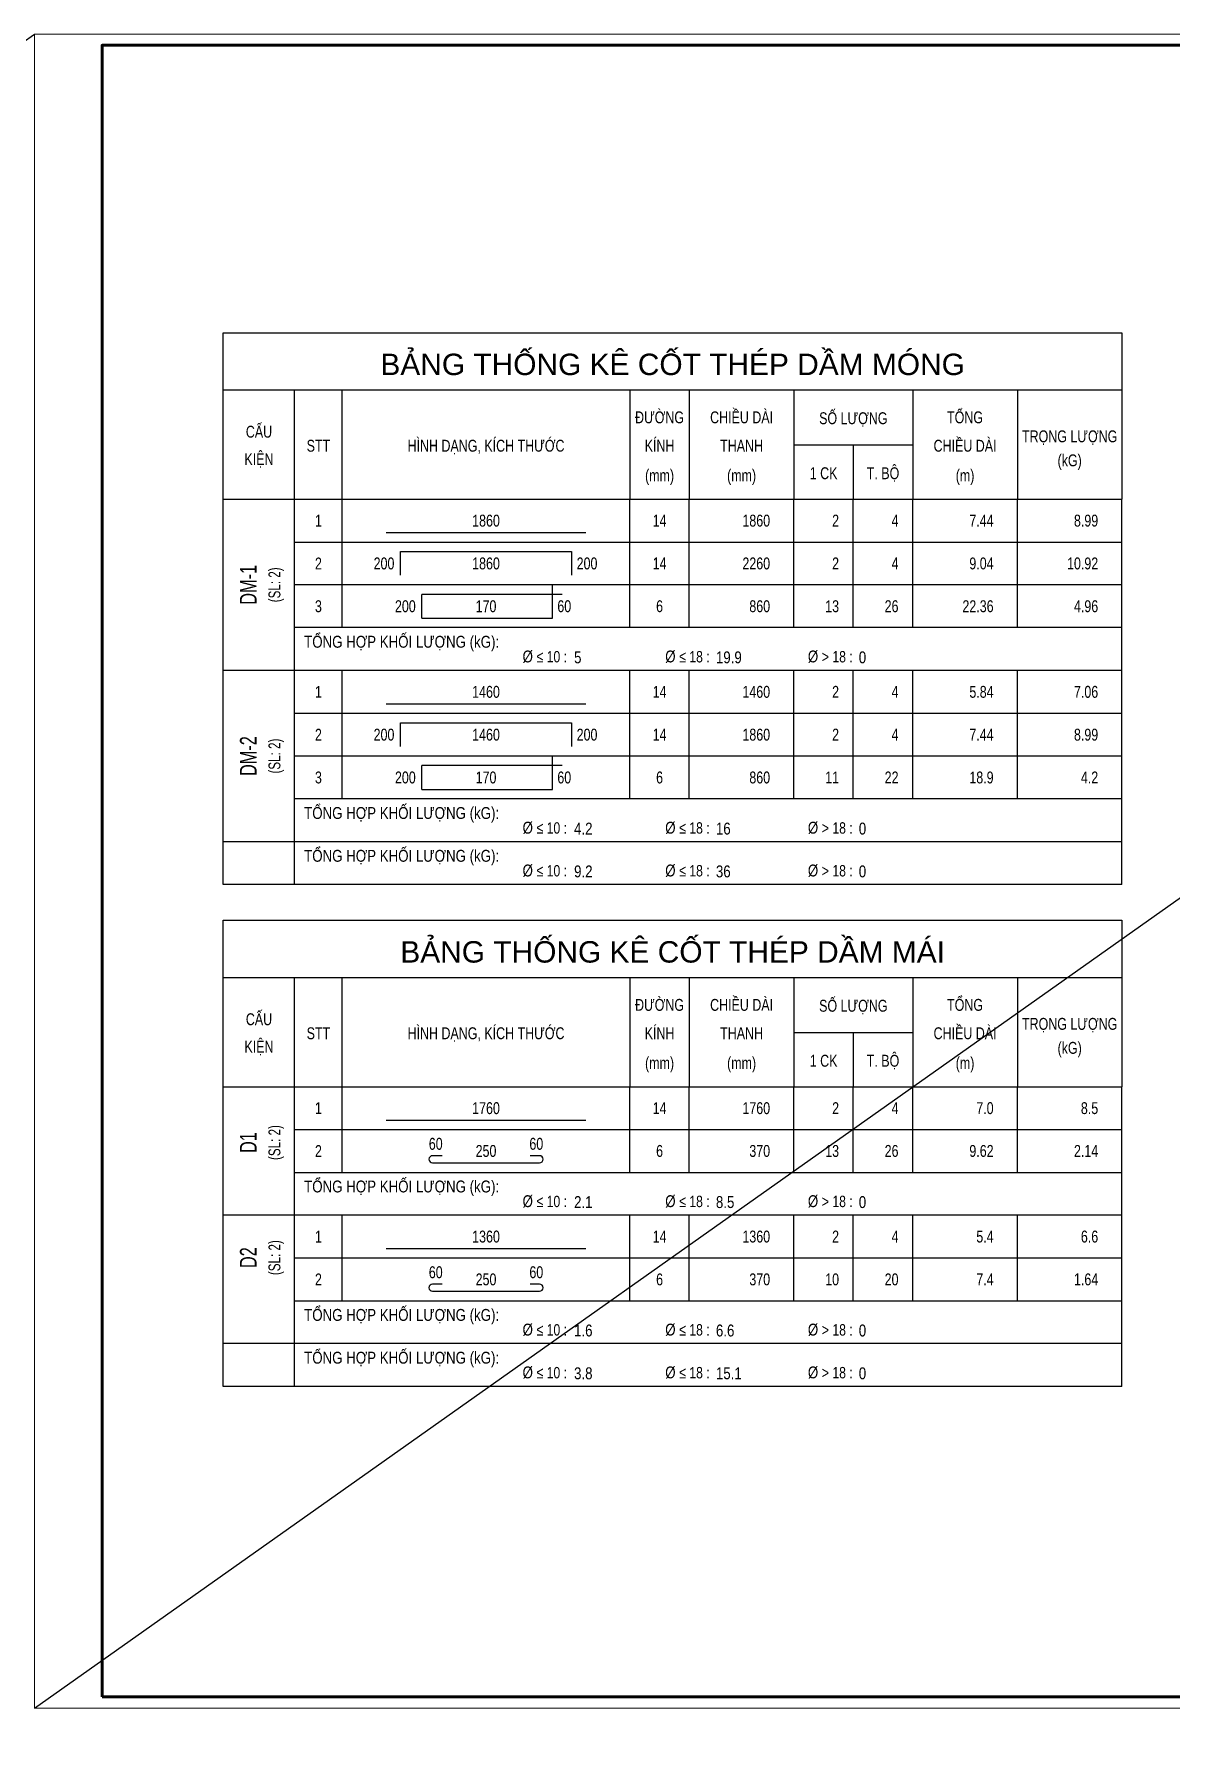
# Model space of a CAD drawing. Header units: millimetres. Extents: x -295047 to 304185, y -728047 to -308748.
# Drawn here: x 283181 to 293279, y -336761 to -321674 of the extents above; entities that cross this region are included whole.
import ezdxf
from ezdxf.enums import TextEntityAlignment as Align

# ---------------------------------------------------------------- set-up
doc = ezdxf.new("R2010")
doc.units = ezdxf.units.MM
doc.header["$MEASUREMENT"] = 0
doc.layers.get('Defpoints').update_dxf_attribs({"color": 1})
for name, color, linetype in [('KCS_BORDER', 3, 'Continuous'), ('KCS_STEEL', 4, 'Continuous'), ('KCS_TEXT_SLCK', 3, 'Continuous'), ('KCS_TEXT_TCK', 4, 'Continuous'), ('KCS_TEXT_TK', 2, 'Continuous'), ('KCS_THONGKE', 2, 'Continuous'), ('KCS_THONGKE_THIN', 5, 'Continuous')]:
    doc.layers.add(name, color=color, linetype=linetype)
doc.layers.add('KCS_Plotter', color=11, linetype='Continuous', plot=False)
for name, color, linetype, lineweight in [('Khungten_LCDI', 7, 'Continuous', 5), ('LC Net thay', 7, 'Continuous', 25), ('LC Text1', 3, 'Continuous', 20)]:
    doc.layers.add(name, color=color, linetype=linetype, lineweight=lineweight)
doc.styles.add('KCS_BIGTEXT', font='arial.ttf', dxfattribs={"width": 0.75})
doc.styles.add('KCS_SMTEXT', font='arial.ttf', dxfattribs={"width": 0.7})
doc.styles.add('Khungten', font='VHAVAN.TTF', dxfattribs={"width": 0.9, "height": 5000})
doc.styles.add('Title', font='VHBLACK.TTF', dxfattribs={"width": 0.8})

# ---------------------------------------------------------------- blocks, each defined once
blk = doc.blocks.new('TK_2')
at = {"layer": 'KCS_STEEL'}
blk.add_line((19.25, 2), (61.25, 2), dxfattribs=at)
at = {"layer": 'KCS_THONGKE'}
for p, q in [((-15, 0), (-15, 9)), ((0, 0), (0, 9)), ((10, 0), (10, 9)), ((70.5, 0), (70.5, 9)), ((83, 0), (83, 9)), ((105, 0), (105, 9)), ((117.5, 0), (117.5, 9)), ((130, 0), (130, 9)), ((152, 0), (152, 9)), ((174, 0), (174, 9))]:
    blk.add_line(p, q, dxfattribs=at)
at = {"layer": 'KCS_THONGKE_THIN'}
blk.add_line((0, 0), (174, 0), dxfattribs=at)
at = {"layer": 'KCS_THONGKE', "style": 'KCS_SMTEXT', "width": 0.75}
for tag, p in [('SH', (5, 4.5)), ('L2', (40.25, 4.5)), ('DK', (76.75, 4.5))]:
    blk.add_attdef(tag, text='', height=2.5, dxfattribs=at).set_placement(p, align=Align.MIDDLE)
for tag, p in [('DAI', (100, 4.5)), ('SL1', (114.5, 4.5)), ('SLA', (127, 4.5)), ('DT', (147, 4.5)), ('TL', (169, 4.5))]:
    blk.add_attdef(tag, text='', height=2.5, dxfattribs=at).set_placement(p, align=Align.MIDDLE_RIGHT)
blk = doc.blocks.new('lcdi fix')
at = {"layer": 'Defpoints', "lineweight": 0}
blk.add_lwpolyline([(-1200, -14850), (-1200, 14850), (40800, 14850), (40800, -14850)], close=True, dxfattribs=at)
at = {"layer": 'Khungten_LCDI', "color": 5, "lineweight": 60}
blk.add_lwpolyline([(0, -14650), (0, 14650), (40600, 14650), (40600, -14650)], close=True, dxfattribs=at)
at = {"color": 7, "style": 'Khungten', "width": 0.8}
for tag, p in [('REVISION', (39499, -10746)), ('NGAYHT', (39546, -11609))]:
    blk.add_attdef(tag, text='', height=200, dxfattribs=at).set_placement(p, align=Align.CENTER)
at = {"layer": 'LC Text1', "style": 'Title', "width": 1.485915}
for tag, p, p2 in [('TENBANVE1', (36913, -8886), (40339, -8886)), ('TENBANVE2', (36913, -9562), (40339, -9562))]:
    blk.add_attdef(tag, text='', height=250, dxfattribs=at).set_placement(p, p2, align=Align.FIT)
at = {"layer": 'LC Text1', "style": 'Title', "width": 0.7}
blk.add_attdef('SOBANVE', text='', height=250, dxfattribs=at).set_placement((39562, -13896), align=Align.CENTER)
blk = doc.blocks.new('TK_14')
at = {"layer": 'KCS_STEEL'}
for p, q in [((54.25, 2), (54.25, 9)), ((56.25, 7), (26.75, 7)), ((26.75, 2), (26.75, 7)), ((26.75, 2), (54.25, 2))]:
    blk.add_line(p, q, dxfattribs=at)
at = {"layer": 'KCS_THONGKE'}
for p, q in [((-15, 0), (-15, 9)), ((0, 0), (0, 9)), ((10, 0), (10, 9)), ((70.5, 0), (70.5, 9)), ((83, 0), (83, 9)), ((105, 0), (105, 9)), ((117.5, 0), (117.5, 9)), ((130, 0), (130, 9)), ((152, 0), (152, 9)), ((174, 0), (174, 9))]:
    blk.add_line(p, q, dxfattribs=at)
at = {"layer": 'KCS_THONGKE_THIN'}
blk.add_line((174, 0), (0, 0), dxfattribs=at)
at = {"layer": 'KCS_THONGKE', "style": 'KCS_SMTEXT', "width": 0.75}
for tag, p in [('SH', (5, 4.5)), ('L2', (40.25, 4.5)), ('DK', (76.75, 4.5))]:
    blk.add_attdef(tag, text='', height=2.5, dxfattribs=at).set_placement(p, align=Align.MIDDLE)
for tag, p in [('L1', (25.47, 4.5)), ('DAI', (100, 4.5)), ('SL1', (114.5, 4.5)), ('SLA', (127, 4.5)), ('DT', (147, 4.5)), ('TL', (169, 4.5))]:
    blk.add_attdef(tag, text='', height=2.5, dxfattribs=at).set_placement(p, align=Align.MIDDLE_RIGHT)
blk.add_attdef('M', text='', height=2.5, dxfattribs=at).set_placement((55.25, 4.5), align=Align.MIDDLE_LEFT)
blk = doc.blocks.new('TK_4')
at = {"layer": 'KCS_STEEL'}
for p, q in [((31, 3.5), (29, 3.5)), ((29, 2), (51.5, 2)), ((51.5, 3.5), (49.5, 3.5))]:
    blk.add_line(p, q, dxfattribs=at)
for centre, start, end in [((29, 2.75), 90, 270), ((51.5, 2.75), 270, 90)]:
    blk.add_arc(centre, 0.75, start, end, dxfattribs=at)
at = {"layer": 'KCS_THONGKE'}
for p, q in [((-15, 0), (-15, 9)), ((0, 0), (0, 9)), ((10, 0), (10, 9)), ((70.5, 0), (70.5, 9)), ((83, 0), (83, 9)), ((105, 0), (105, 9)), ((117.5, 0), (117.5, 9)), ((130, 0), (130, 9)), ((152, 0), (152, 9)), ((174, 0), (174, 9))]:
    blk.add_line(p, q, dxfattribs=at)
at = {"layer": 'KCS_THONGKE_THIN'}
blk.add_line((0, 0), (174, 0), dxfattribs=at)
at = {"layer": 'KCS_THONGKE', "style": 'KCS_SMTEXT', "width": 0.75}
for tag, p in [('M', (29.67, 6)), ('M', (50.83, 6)), ('SH', (5, 4.5)), ('L2', (40.25, 4.5)), ('DK', (76.75, 4.5))]:
    blk.add_attdef(tag, text='', height=2.5, dxfattribs=at).set_placement(p, align=Align.MIDDLE)
for tag, p in [('DAI', (100, 4.5)), ('SL1', (114.5, 4.5)), ('SLA', (127, 4.5)), ('DT', (147, 4.5)), ('TL', (169, 4.5))]:
    blk.add_attdef(tag, text='', height=2.5, dxfattribs=at).set_placement(p, align=Align.MIDDLE_RIGHT)
blk = doc.blocks.new('CTK_THKL')
at = {"layer": 'KCS_THONGKE'}
for p, q in [((-15, 0), (-15, 9)), ((0, 0), (0, 9)), ((174, 0), (174, 9)), ((174, 0), (-15, 0))]:
    blk.add_line(p, q, dxfattribs=at)
at = {"layer": 'KCS_BORDER', "color": 5, "style": 'KCS_SMTEXT', "width": 0.7}
blk.add_attdef('TYPE', (85.49, -1.5), '', height=0.025, rotation=90, dxfattribs=at)
at = {"layer": 'KCS_THONGKE', "style": 'KCS_SMTEXT', "width": 0.8}
blk.add_text('TỔNG HỢP KHỐI LƯỢNG (kG):', height=2.5, dxfattribs=at).set_placement((2, 4.78))
at = {"layer": 'KCS_THONGKE', "char_height": 2.5, "attachment_point": 1, "style": 'KCS_SMTEXT'}
for s, insert in [('{\\W0.8;%%C \\fSymbol|b0|i0|c2|p18;\\H0.95833x;£ 10 :}', (47.94, 4.19)), ('{\\W0.8;%%C \\fSymbol|b0|i0|c2|p18;\\H0.95833x;£ 18 :}', (77.94, 4.19)), ('{\\W0.8;%%C \\fSymbol|b0|i0|c2|p18;\\H0.95833x;> 18 :}', (107.94, 4.19))]:
    blk.add_mtext_dynamic_manual_height_columns(s, width=13.4519, gutter_width=12.5, heights=[0], dxfattribs=dict(at, insert=insert))
at = {"layer": 'KCS_THONGKE', "style": 'KCS_SMTEXT', "width": 0.8}
for tag, p in [('TL1', (58.77, 1.5)), ('TL2', (88.6, 1.5)), ('TL3', (118.65, 1.5))]:
    blk.add_attdef(tag, p, '', height=2.5, dxfattribs=at)
blk = doc.blocks.new('TK_9')
at = {"layer": 'KCS_STEEL'}
for p, q in [((22.25, 7), (58.25, 7)), ((22.25, 2), (22.25, 7)), ((58.25, 7), (58.25, 2))]:
    blk.add_line(p, q, dxfattribs=at)
at = {"layer": 'KCS_THONGKE'}
for p, q in [((-15, 0), (-15, 9)), ((0, 0), (0, 9)), ((10, 0), (10, 9)), ((70.5, 0), (70.5, 9)), ((83, 0), (83, 9)), ((105, 0), (105, 9)), ((117.5, 0), (117.5, 9)), ((130, 0), (130, 9)), ((152, 0), (152, 9)), ((174, 0), (174, 9))]:
    blk.add_line(p, q, dxfattribs=at)
at = {"layer": 'KCS_THONGKE_THIN'}
blk.add_line((174, 0), (0, 0), dxfattribs=at)
at = {"layer": 'KCS_THONGKE', "style": 'KCS_SMTEXT', "width": 0.75}
for tag, p in [('SH', (5, 4.5)), ('L2', (40.25, 4.5)), ('DK', (76.75, 4.5))]:
    blk.add_attdef(tag, text='', height=2.5, dxfattribs=at).set_placement(p, align=Align.MIDDLE)
for tag, p in [('L1', (20.98, 4.5)), ('DAI', (100, 4.5)), ('SL1', (114.5, 4.5)), ('SLA', (127, 4.5)), ('DT', (147, 4.5)), ('TL', (169, 4.5))]:
    blk.add_attdef(tag, text='', height=2.5, dxfattribs=at).set_placement(p, align=Align.MIDDLE_RIGHT)
blk.add_attdef('L3', text='', height=2.5, dxfattribs=at).set_placement((59.31, 4.5), align=Align.MIDDLE_LEFT)

msp = doc.modelspace()

# ---------------------------------------------------------------- linework, layer by layer
at = {"layer": 'KCS_Plotter', "ltscale": 2}
msp.add_line((249585, -345433.5, 23.7), (283185, -321673.5, 23.7), dxfattribs=at)
at = {"layer": 'KCS_Plotter', "ltscale": 250}
msp.add_line((283185, -336523.5, 23.7), (304185, -321673.5, 23.7), dxfattribs=at)
at = {"layer": 'KCS_TEXT_TK'}
for p, q in [((284860.9, -325799.8, 23.7), (284860.9, -324323.1, 23.7)), ((284860.9, -324323.1, 23.7), (292834.8, -324323.1, 23.7)), ((292834.8, -324323.1, 23.7), (292834.8, -325799.8, 23.7)), ((284860.9, -324829.4, 23.7), (292834.8, -324829.4, 23.7)), ((285493.7, -325799.8, 23.7), (285493.7, -324829.4, 23.7)), ((285915.6, -325799.8, 23.7), (285915.6, -324829.4, 23.7)), ((288468.1, -324829.4, 23.7), (288468.1, -325799.8, 23.7)), ((288995.5, -324829.4, 23.7), (288995.5, -325799.8, 23.7)), ((289923.7, -324829.4, 23.7), (289923.7, -325799.8, 23.7)), ((290978.4, -324829.4, 23.7), (290978.4, -325799.8, 23.7)), ((291906.6, -324829.4, 23.7), (291906.6, -325799.8, 23.7)), ((289923.7, -325317.3, 23.7), (290978.4, -325317.3, 23.7)), ((290451, -325317.3, 23.7), (290451, -325799.8, 23.7)), ((284860.9, -325799.8, 23.7), (292834.8, -325799.8, 23.7)), ((284860.9, -331011.2, 23.7), (284860.9, -329534.5, 23.7)), ((284860.9, -329534.5, 23.7), (292834.8, -329534.5, 23.7)), ((292834.8, -329534.5, 23.7), (292834.8, -331011.2, 23.7)), ((284860.9, -330040.8, 23.7), (292834.8, -330040.8, 23.7)), ((285493.7, -331011.2, 23.7), (285493.7, -330040.8, 23.7)), ((285915.6, -331011.2, 23.7), (285915.6, -330040.8, 23.7)), ((288468.1, -330040.8, 23.7), (288468.1, -331011.2, 23.7)), ((288995.5, -330040.8, 23.7), (288995.5, -331011.2, 23.7)), ((289923.7, -330040.8, 23.7), (289923.7, -331011.2, 23.7)), ((290978.4, -330040.8, 23.7), (290978.4, -331011.2, 23.7)), ((291906.6, -330040.8, 23.7), (291906.6, -331011.2, 23.7)), ((289923.7, -330528.7, 23.7), (290978.4, -330528.7, 23.7)), ((290451, -330528.7, 23.7), (290451, -331011.2, 23.7)), ((284860.9, -331011.2, 23.7), (292834.8, -331011.2, 23.7))]:
    msp.add_line(p, q, dxfattribs=at)

# ---------------------------------------------------------------- block references
ref = msp.add_blockref('TK_14', (285493.7, -328457.8, 23.7), dxfattribs=dict(at, xscale=42.18998783999988, yscale=42.18998783999988, zscale=42.18998783999988))
ref.add_attrib('SH', '3', dxfattribs={"height": 105.5, "style": 'KCS_SMTEXT', "width": 0.75}).set_placement((285704.6, -328267.9, 23.7), align=Align.MIDDLE)
ref.add_attrib('L1', '200', dxfattribs={"height": 105.47, "style": 'KCS_SMTEXT', "width": 0.75}).set_placement((286568.2, -328267.8, 23.7), align=Align.MIDDLE_RIGHT)
ref.add_attrib('L2', '170', dxfattribs={"height": 105.47, "style": 'KCS_SMTEXT', "width": 0.75}).set_placement((287191.9, -328267.8, 23.7), align=Align.MIDDLE)
ref.add_attrib('M', '60', dxfattribs={"height": 105.47, "style": 'KCS_SMTEXT', "width": 0.75}).set_placement((287824.7, -328267.8, 23.7), align=Align.MIDDLE_LEFT)
ref.add_attrib('DK', '6', dxfattribs={"height": 105.5, "style": 'KCS_SMTEXT', "width": 0.75}).set_placement((288731.8, -328267.9, 23.7), align=Align.MIDDLE)
ref.add_attrib('DAI', '860', dxfattribs={"height": 105.47, "style": 'KCS_SMTEXT', "width": 0.75}).set_placement((289712.7, -328267.8, 23.7), align=Align.MIDDLE_RIGHT)
ref.add_attrib('SL1', '11', dxfattribs={"height": 105.47, "style": 'KCS_SMTEXT', "width": 0.75}).set_placement((290324.5, -328267.8, 23.7), align=Align.MIDDLE_RIGHT)
ref.add_attrib('SLA', '22', dxfattribs={"height": 105.47, "style": 'KCS_SMTEXT', "width": 0.75}).set_placement((290851.9, -328267.8, 23.7), align=Align.MIDDLE_RIGHT)
ref.add_attrib('DT', '18.9', dxfattribs={"height": 105.47, "style": 'KCS_SMTEXT', "width": 0.75}).set_placement((291695.7, -328267.8, 23.7), align=Align.MIDDLE_RIGHT)
ref.add_attrib('TL', '4.2', dxfattribs={"height": 105.47, "style": 'KCS_SMTEXT', "width": 0.75}).set_placement((292623.8, -328267.8, 23.7), align=Align.MIDDLE_RIGHT)
ref = msp.add_blockref('TK_2', (285493.7, -331390.9, 23.7), dxfattribs=dict(at, xscale=42.18998783999987, yscale=42.18998783999987, zscale=42.18998783999987))
ref.add_attrib('L2', '1760', dxfattribs={"height": 105.47, "style": 'KCS_SMTEXT', "width": 0.75}).set_placement((287191.9, -331201, 23.7), align=Align.MIDDLE)
ref.add_attrib('TL', '8.5', dxfattribs={"height": 105.47, "style": 'KCS_SMTEXT', "width": 0.75}).set_placement((292623.8, -331201, 23.7), align=Align.MIDDLE_RIGHT)
ref.add_attrib('DT', '7.0', dxfattribs={"height": 105.47, "style": 'KCS_SMTEXT', "width": 0.75}).set_placement((291695.7, -331201, 23.7), align=Align.MIDDLE_RIGHT)
ref.add_attrib('SLA', '4', dxfattribs={"height": 105.5, "style": 'KCS_SMTEXT', "width": 0.75}).set_placement((290851.9, -331201, 23.7), align=Align.MIDDLE_RIGHT)
ref.add_attrib('SL1', '2', dxfattribs={"height": 105.5, "style": 'KCS_SMTEXT', "width": 0.75}).set_placement((290324.5, -331201, 23.7), align=Align.MIDDLE_RIGHT)
ref.add_attrib('DAI', '1760', dxfattribs={"height": 105.47, "style": 'KCS_SMTEXT', "width": 0.75}).set_placement((289712.7, -331201, 23.7), align=Align.MIDDLE_RIGHT)
ref.add_attrib('DK', '14', dxfattribs={"height": 105.47, "style": 'KCS_SMTEXT', "width": 0.75}).set_placement((288731.8, -331201, 23.7), align=Align.MIDDLE)
ref.add_attrib('SH', '1', dxfattribs={"height": 105.5, "style": 'KCS_SMTEXT', "width": 0.75}).set_placement((285704.6, -331201, 23.7), align=Align.MIDDLE)
ref = msp.add_blockref('TK_4', (285493.7, -331770.6, 23.7), dxfattribs=dict(at, xscale=42.1899878399999, yscale=42.1899878399999, zscale=42.1899878399999))
ref.add_attrib('SH', '2', dxfattribs={"height": 105.5, "style": 'KCS_SMTEXT', "width": 0.75}).set_placement((285704.6, -331580.7, 23.7), align=Align.MIDDLE)
ref.add_attrib('M', '60', dxfattribs={"height": 105.47, "style": 'KCS_SMTEXT', "width": 0.75}).set_placement((286745.7, -331517.4, 23.7), align=Align.MIDDLE)
ref.add_attrib('M', '60', dxfattribs={"height": 105.47, "style": 'KCS_SMTEXT', "width": 0.75}).set_placement((287638, -331517.4, 23.7), align=Align.MIDDLE)
ref.add_attrib('L2', '250', dxfattribs={"height": 105.47, "style": 'KCS_SMTEXT', "width": 0.75}).set_placement((287191.9, -331580.7, 23.7), align=Align.MIDDLE)
ref.add_attrib('DK', '6', dxfattribs={"height": 105.5, "style": 'KCS_SMTEXT', "width": 0.75}).set_placement((288731.8, -331580.7, 23.7), align=Align.MIDDLE)
ref.add_attrib('SL1', '13', dxfattribs={"height": 105.47, "style": 'KCS_SMTEXT', "width": 0.75}).set_placement((290324.5, -331580.7, 23.7), align=Align.MIDDLE_RIGHT)
ref.add_attrib('DAI', '370', dxfattribs={"height": 105.47, "style": 'KCS_SMTEXT', "width": 0.75}).set_placement((289712.7, -331580.7, 23.7), align=Align.MIDDLE_RIGHT)
ref.add_attrib('DT', '9.62', dxfattribs={"height": 105.47, "style": 'KCS_SMTEXT', "width": 0.75}).set_placement((291695.7, -331580.7, 23.7), align=Align.MIDDLE_RIGHT)
ref.add_attrib('SLA', '26', dxfattribs={"height": 105.47, "style": 'KCS_SMTEXT', "width": 0.75}).set_placement((290851.9, -331580.7, 23.7), align=Align.MIDDLE_RIGHT)
ref.add_attrib('TL', '2.14', dxfattribs={"height": 105.47, "style": 'KCS_SMTEXT', "width": 0.75}).set_placement((292623.8, -331580.7, 23.7), align=Align.MIDDLE_RIGHT)
ref = msp.add_blockref('CTK_THKL', (285493.7, -332150.3, 23.7), dxfattribs=dict(at, xscale=42.18998784, yscale=42.18998784, zscale=42.18998784))
ref.add_attrib('TL2', '8.5', (289231.7, -332087, 23.7), dxfattribs={"height": 105.47, "style": 'KCS_SMTEXT', "width": 0.8})
ref.add_attrib('TL1', '2.1', (287973.1, -332087, 23.7), dxfattribs={"height": 105.47, "style": 'KCS_SMTEXT', "width": 0.8})
ref.add_attrib('TL3', '0', (290499.5, -332087, 23.7), dxfattribs={"height": 105.5, "style": 'KCS_SMTEXT', "width": 0.8})
ref = msp.add_blockref('TK_2', (285493.7, -332530, 23.7), dxfattribs=dict(at, xscale=42.18998783999987, yscale=42.18998783999987, zscale=42.18998783999987))
ref.add_attrib('L2', '1360', dxfattribs={"height": 105.47, "style": 'KCS_SMTEXT', "width": 0.75}).set_placement((287191.9, -332340.1, 23.7), align=Align.MIDDLE)
ref.add_attrib('TL', '6.6', dxfattribs={"height": 105.47, "style": 'KCS_SMTEXT', "width": 0.75}).set_placement((292623.8, -332340.1, 23.7), align=Align.MIDDLE_RIGHT)
ref.add_attrib('DT', '5.4', dxfattribs={"height": 105.47, "style": 'KCS_SMTEXT', "width": 0.75}).set_placement((291695.7, -332340.1, 23.7), align=Align.MIDDLE_RIGHT)
ref.add_attrib('SLA', '4', dxfattribs={"height": 105.5, "style": 'KCS_SMTEXT', "width": 0.75}).set_placement((290851.9, -332340.1, 23.7), align=Align.MIDDLE_RIGHT)
ref.add_attrib('SL1', '2', dxfattribs={"height": 105.5, "style": 'KCS_SMTEXT', "width": 0.75}).set_placement((290324.5, -332340.1, 23.7), align=Align.MIDDLE_RIGHT)
ref.add_attrib('DAI', '1360', dxfattribs={"height": 105.47, "style": 'KCS_SMTEXT', "width": 0.75}).set_placement((289712.7, -332340.1, 23.7), align=Align.MIDDLE_RIGHT)
ref.add_attrib('DK', '14', dxfattribs={"height": 105.47, "style": 'KCS_SMTEXT', "width": 0.75}).set_placement((288731.8, -332340.1, 23.7), align=Align.MIDDLE)
ref.add_attrib('SH', '1', dxfattribs={"height": 105.5, "style": 'KCS_SMTEXT', "width": 0.75}).set_placement((285704.6, -332340.1, 23.7), align=Align.MIDDLE)
ref = msp.add_blockref('TK_4', (285493.7, -332909.7, 23.7), dxfattribs=dict(at, xscale=42.1899878399999, yscale=42.1899878399999, zscale=42.1899878399999))
ref.add_attrib('SH', '2', dxfattribs={"height": 105.5, "style": 'KCS_SMTEXT', "width": 0.75}).set_placement((285704.6, -332719.9, 23.7), align=Align.MIDDLE)
ref.add_attrib('M', '60', dxfattribs={"height": 105.47, "style": 'KCS_SMTEXT', "width": 0.75}).set_placement((286745.7, -332656.5, 23.7), align=Align.MIDDLE)
ref.add_attrib('M', '60', dxfattribs={"height": 105.47, "style": 'KCS_SMTEXT', "width": 0.75}).set_placement((287638, -332656.5, 23.7), align=Align.MIDDLE)
ref.add_attrib('L2', '250', dxfattribs={"height": 105.47, "style": 'KCS_SMTEXT', "width": 0.75}).set_placement((287191.9, -332719.8, 23.7), align=Align.MIDDLE)
ref.add_attrib('DK', '6', dxfattribs={"height": 105.5, "style": 'KCS_SMTEXT', "width": 0.75}).set_placement((288731.8, -332719.9, 23.7), align=Align.MIDDLE)
ref.add_attrib('SL1', '10', dxfattribs={"height": 105.47, "style": 'KCS_SMTEXT', "width": 0.75}).set_placement((290324.5, -332719.8, 23.7), align=Align.MIDDLE_RIGHT)
ref.add_attrib('DAI', '370', dxfattribs={"height": 105.47, "style": 'KCS_SMTEXT', "width": 0.75}).set_placement((289712.7, -332719.8, 23.7), align=Align.MIDDLE_RIGHT)
ref.add_attrib('DT', '7.4', dxfattribs={"height": 105.47, "style": 'KCS_SMTEXT', "width": 0.75}).set_placement((291695.7, -332719.8, 23.7), align=Align.MIDDLE_RIGHT)
ref.add_attrib('SLA', '20', dxfattribs={"height": 105.47, "style": 'KCS_SMTEXT', "width": 0.75}).set_placement((290851.9, -332719.8, 23.7), align=Align.MIDDLE_RIGHT)
ref.add_attrib('TL', '1.64', dxfattribs={"height": 105.47, "style": 'KCS_SMTEXT', "width": 0.75}).set_placement((292623.8, -332719.8, 23.7), align=Align.MIDDLE_RIGHT)
ref = msp.add_blockref('CTK_THKL', (285493.7, -333289.4, 23.7), dxfattribs=dict(at, xscale=42.18998784, yscale=42.18998784, zscale=42.18998784))
ref.add_attrib('TL2', '6.6', (289231.7, -333226.1, 23.7), dxfattribs={"height": 105.47, "style": 'KCS_SMTEXT', "width": 0.8})
ref.add_attrib('TL1', '1.6', (287973.1, -333226.1, 23.7), dxfattribs={"height": 105.47, "style": 'KCS_SMTEXT', "width": 0.8})
ref.add_attrib('TL3', '0', (290499.5, -333226.1, 23.7), dxfattribs={"height": 105.5, "style": 'KCS_SMTEXT', "width": 0.8})
ref = msp.add_blockref('CTK_THKL', (285493.7, -333669.1, 23.7), dxfattribs=dict(at, xscale=42.18998784, yscale=42.18998784, zscale=42.18998784))
ref.add_attrib('TL2', '15.1', (289231.7, -333605.8, 23.7), dxfattribs={"height": 105.47, "style": 'KCS_SMTEXT', "width": 0.8})
ref.add_attrib('TL1', '3.8', (287973.1, -333605.8, 23.7), dxfattribs={"height": 105.47, "style": 'KCS_SMTEXT', "width": 0.8})
ref.add_attrib('TL3', '0', (290499.5, -333605.8, 23.7), dxfattribs={"height": 105.5, "style": 'KCS_SMTEXT', "width": 0.8})
at = {"layer": 'KCS_THONGKE'}
for name, p, xscale, yscale, zscale, values in [('TK_2', (285493.7, -326179.5, 23.7), 42.1899878399999, 42.1899878399999, 42.1899878399999, {'L2': '1860', 'TL': '8.99', 'DT': '7.44', 'SLA': '4', 'SL1': '2', 'DAI': '1860', 'DK': '14', 'SH': '1'}), ('TK_9', (285493.7, -326559.2, 23.7), 42.1899878399999, 42.1899878399999, 42.1899878399999, {'SH': '2', 'L1': '200', 'L2': '1860', 'L3': '200', 'DK': '14', 'DAI': '2260', 'SL1': '2', 'SLA': '4', 'DT': '9.04', 'TL': '10.92'}), ('TK_14', (285493.7, -326938.9, 23.7), 42.1899878399999, 42.1899878399999, 42.1899878399999, {'SH': '3', 'L1': '200', 'L2': '170', 'M': '60', 'DK': '6', 'DAI': '860', 'SL1': '13', 'SLA': '26', 'DT': '22.36', 'TL': '4.96'}), ('CTK_THKL', (285493.7, -327318.6, 23.7), 42.18998784, 42.18998784, 42.18998784, {'TL2': '19.9', 'TL1': '5', 'TL3': '0'}), ('TK_2', (285493.7, -327698.3, 23.7), 42.1899878399999, 42.1899878399999, 42.1899878399999, {'L2': '1460', 'TL': '7.06', 'DT': '5.84', 'SLA': '4', 'SL1': '2', 'DAI': '1460', 'DK': '14', 'SH': '1'}), ('TK_9', (285493.7, -328078, 23.7), 42.1899878399999, 42.1899878399999, 42.1899878399999, {'SH': '2', 'L1': '200', 'L2': '1460', 'L3': '200', 'DK': '14', 'DAI': '1860', 'SL1': '2', 'SLA': '4', 'DT': '7.44', 'TL': '8.99'}), ('CTK_THKL', (285493.7, -328837.5, 23.7), 42.18998784, 42.18998784, 42.18998784, {'TL2': '16', 'TL1': '4.2', 'TL3': '0'}), ('CTK_THKL', (285493.7, -329217.2, 23.7), 42.18998784, 42.18998784, 42.18998784, {'TL2': '36', 'TL1': '9.2', 'TL3': '0'})]:
    msp.add_blockref(name, p, dxfattribs=dict(at, xscale=xscale, yscale=yscale, zscale=zscale)).add_auto_attribs(values)
at = {"layer": 'LC Net thay', "xscale": 0.5000000000000013, "yscale": 0.5000000000000013, "zscale": 0.5000000000000013}
msp.add_blockref('lcdi fix', (283785, -329098.5, 23.7), dxfattribs=at)

# ---------------------------------------------------------------- texts
at = {"layer": 'KCS_TEXT_SLCK', "ltscale": 2, "style": 'KCS_SMTEXT', "width": 0.7}
for p in [(285367.2, -326559.2, 23.7), (285367.2, -328078, 23.7), (285367.2, -331506.3, 23.7), (285367.2, -332527.1, 23.7)]:
    msp.add_text('(SL: 2)', height=105.47, rotation=90, dxfattribs=at).set_placement(p, align=Align.CENTER)
at = {"layer": 'KCS_TEXT_TCK', "ltscale": 2, "style": 'KCS_SMTEXT', "width": 0.7}
for s, p in [('DM-1', (285156.2, -326559.2, 23.7)), ('DM-2', (285156.2, -328078, 23.7)), ('D1', (285156.2, -331506.3, 23.7)), ('D2', (285156.2, -332527.1, 23.7))]:
    msp.add_text(s, height=147.66, rotation=90, dxfattribs=at).set_placement(p, align=Align.CENTER)
at = {"layer": 'KCS_TEXT_TK', "color": 4, "style": 'KCS_BIGTEXT'}
for s, p in [('BẢNG THỐNG KÊ CỐT THÉP DẦM MÓNG', (288847.8, -324576.3, 23.7)), ('BẢNG THỐNG KÊ CỐT THÉP DẦM MÁI', (288847.8, -329787.6, 23.7))]:
    msp.add_text(s, height=189.855, dxfattribs=at).set_placement(p, align=Align.MIDDLE)
at = {"layer": 'KCS_TEXT_TK', "style": 'KCS_SMTEXT', "width": 0.75}
for s, height, p in [('CẤU', 105.47, (285177.3, -325253.8, 23.7)), ('ĐƯỜNG', 105.47, (288731.8, -325126.4, 23.7)), ('CHIỀU DÀI', 105.47, (289459.6, -325126.4, 23.7)), ('SỐ LƯỢNG', 105.47, (290451, -325134.2, 23.7)), ('TỔNG', 105.47, (291442.5, -325126.4, 23.7)), ('STT', 105.47, (285704.7, -325378.2, 23.7)), ('HÌNH DẠNG, KÍCH THƯỚC', 105.475, (287191.9, -325378.2, 23.7)), ('KÍNH', 105.47, (288731.8, -325378.2, 23.7)), ('THANH', 105.47, (289459.6, -325378.2, 23.7)), ('CHIỀU DÀI', 105.47, (291442.5, -325378.2, 23.7)), ('TRỌNG LƯỢNG', 105.475, (292370.7, -325294.8, 23.7)), ('KIỆN', 105.47, (285177.3, -325497.5, 23.7)), ('(kG)', 105.47, (292370.7, -325507.8, 23.7)), ('(mm)', 105.47, (288731.8, -325641.3, 23.7)), ('(mm)', 105.47, (289459.6, -325641.3, 23.7)), ('1 CK', 105.47, (290187.4, -325622.1, 23.7)), ('T. BỘ', 105.47, (290714.7, -325622.1, 23.7)), ('(m)', 105.47, (291442.5, -325641.3, 23.7)), ('ĐƯỜNG', 105.47, (288731.8, -330337.8, 23.7)), ('CHIỀU DÀI', 105.47, (289459.6, -330337.8, 23.7)), ('SỐ LƯỢNG', 105.47, (290451, -330345.6, 23.7)), ('TỔNG', 105.47, (291442.5, -330337.8, 23.7)), ('CẤU', 105.47, (285177.3, -330465.2, 23.7)), ('TRỌNG LƯỢNG', 105.475, (292370.7, -330506.2, 23.7)), ('STT', 105.47, (285704.7, -330589.5, 23.7)), ('HÌNH DẠNG, KÍCH THƯỚC', 105.475, (287191.9, -330589.5, 23.7)), ('KÍNH', 105.47, (288731.8, -330589.5, 23.7)), ('THANH', 105.47, (289459.6, -330589.5, 23.7)), ('CHIỀU DÀI', 105.47, (291442.5, -330589.5, 23.7)), ('KIỆN', 105.47, (285177.3, -330708.9, 23.7)), ('T. BỘ', 105.47, (290714.7, -330833.5, 23.7)), ('(kG)', 105.47, (292370.7, -330719.1, 23.7)), ('(mm)', 105.47, (288731.8, -330852.7, 23.7)), ('(mm)', 105.47, (289459.6, -330852.7, 23.7)), ('1 CK', 105.47, (290187.4, -330833.5, 23.7)), ('(m)', 105.47, (291442.5, -330852.7, 23.7))]:
    msp.add_text(s, height=height, dxfattribs=at).set_placement(p, align=Align.CENTER)

doc.saveas('drawing.dxf')
